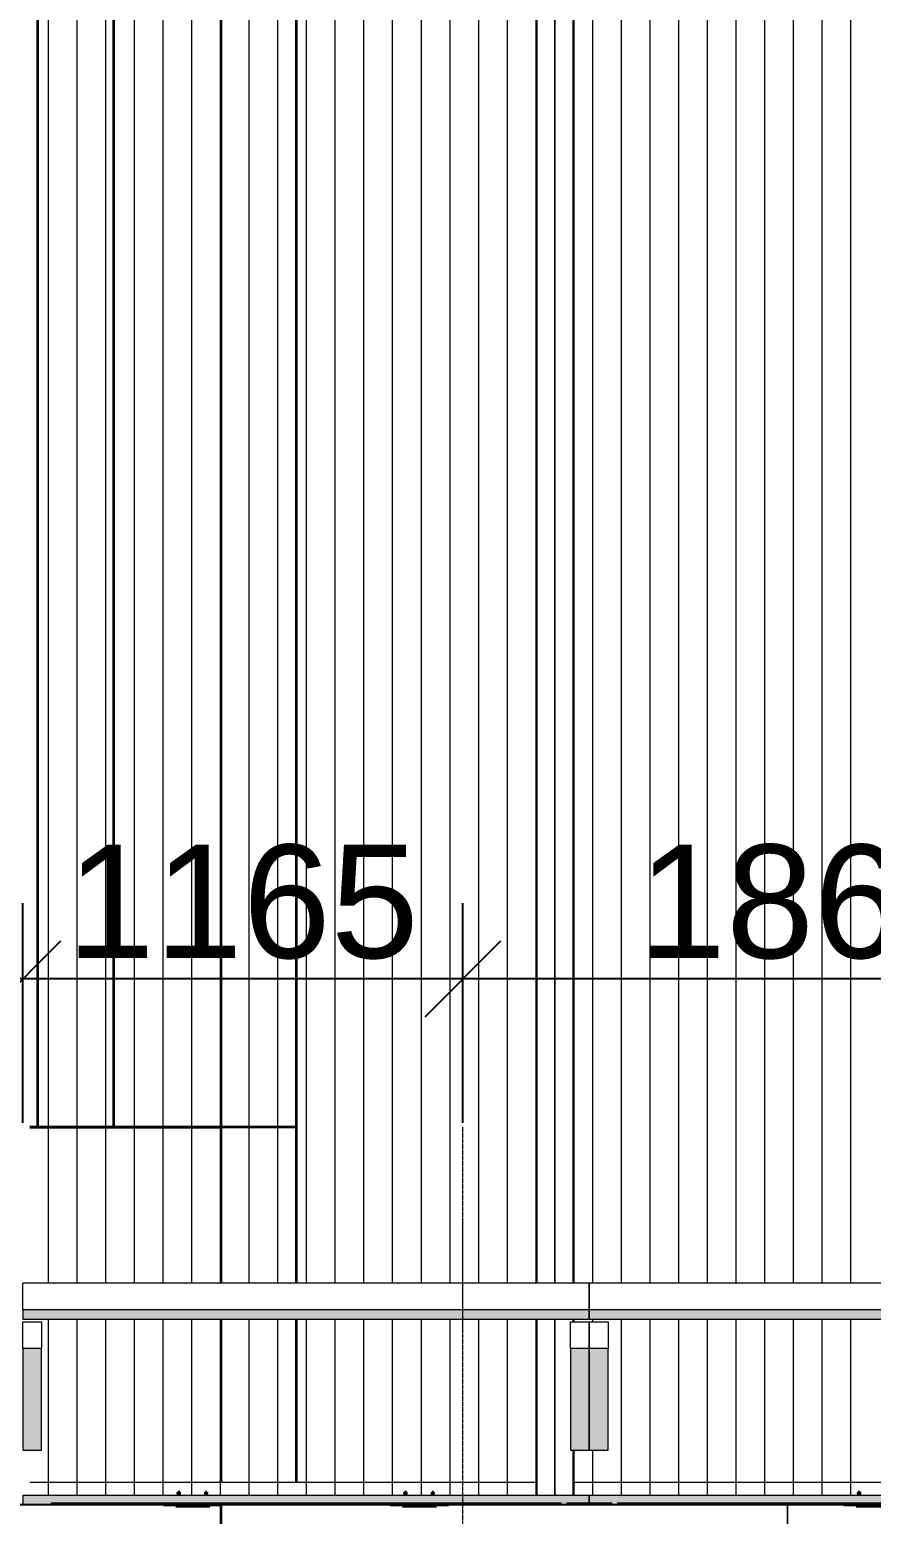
# Model space of a CAD drawing. Header units: millimetres. Extents: x -153298 to 620751, y -313239 to 250031.
# Drawn here: x 97261 to 99489, y -290922 to -286992 of the extents above; entities that cross this region are included whole.
import ezdxf

# ---------------------------------------------------------------- set-up
doc = ezdxf.new("R2010")
doc.units = ezdxf.units.MM
doc.linetypes.add('DPA_Hidden 50', pattern=[3, 2, -1])
doc.layers.get('DEFPOINTS').update_dxf_attribs({"color": 250})
for name, color, linetype, lineweight in [('A-ANNO-DIMS', 1, 'Continuous', 9), ('A-DETL', 1, 'Continuous', 70), ('A-GENM', 1, 'Continuous', 9), ('A-GLAZ-CURT', 2, 'Continuous', 9), ('E-LITE-EQPM', 2, 'Continuous', 35), ('I-WALL-E', 2, 'Continuous', 35), ('WALL-E', 2, 'Continuous', 35)]:
    doc.layers.add(name, color=color, linetype=linetype, lineweight=lineweight)
doc.styles.add('Arial_2', font='arial.ttf', dxfattribs={"height": 3})
doc.dimstyles.new('DPA-DIM-3_0_T-T', dxfattribs={"dimscale": 304.8, "dimtxt": 306.07782, "dimasz": 0.656168, "dimexe": 0.656168, "dimexo": 0.0625, "dimgap": 0.164042, "dimtad": 1, "dimdec": 0, "dimzin": 0, "dimdsep": 46, "dimtxsty": 'Arial_2', "dimblk1": 'OBLIQUE', "dimblk2": 'OBLIQUE', "dimsah": 1, "dimcen": 0.09, "dimdle": 0.656168, "dimadec": 8, "dimazin": 0, "dimtfac": 1, "dimtdec": 4, "dimtix": 1, "dimtmove": 0, "dimatfit": 3, "dimfxl": 1.312336, "dimfxlon": 1, "dimtvp": 1, "dimtolj": 1, "dimtzin": 0, "dimarcsym": 2})

# ---------------------------------------------------------------- blocks, each defined once
blk = doc.blocks.new('DPA_CP_Entrance Canopy Lower - Depth 4200-12316196-2120-01 ENTRANCE 1 SECTION A')
at = {"layer": 'A-GLAZ-CURT'}
for points in [[(-886007.4, 106041.4), (-884507.4, 106041.4), (-884507.4, 106066.4), (-886007.4, 106066.4)], [(-885957.4, 105695), (-885957.4, 105963.7), (-886007.4, 105963.7), (-886007.4, 105695)], [(-884507.4, 105695), (-884507.4, 105963.8), (-884557.4, 105963.8), (-884557.4, 105695)], [(-884636.2, 105550), (-884507.4, 105550), (-884507.4, 105575), (-886007.4, 105575), (-886007.4, 105550), (-884870.6, 105550)]]:
    blk.add_hatch(color=8, dxfattribs=at).paths.add_polyline_path(points)
at = {"layer": 'A-GLAZ-CURT', "color": 135}
for p, q in [((-884507.4, 106137.3), (-886007.4, 106137.3)), ((-886007.4, 106066.4), (-886007.4, 106137.3)), ((-884507.4, 106137.3), (-884507.4, 106066.4)), ((-886007.4, 105963.7), (-886007.4, 106034.7)), ((-886007.4, 106034.7), (-885957.4, 106034.7)), ((-885957.4, 106034.7), (-885957.4, 105963.7)), ((-884557.4, 105963.8), (-884557.4, 106034.8)), ((-884557.4, 106034.8), (-884507.4, 106034.8)), ((-884507.4, 106034.8), (-884507.4, 105963.8))]:
    blk.add_line(p, q, dxfattribs=at)
at = {"layer": 'A-GLAZ-CURT'}
for p, q in [((-884507.4, 106066.4), (-886007.4, 106066.4)), ((-886007.4, 106066.4), (-886007.4, 106041.4)), ((-884507.4, 106041.4), (-884507.4, 106066.4)), ((-886007.4, 106041.4), (-884507.4, 106041.4)), ((-886007.4, 105963.7), (-886007.4, 105695)), ((-885957.4, 105963.7), (-886007.4, 105963.7)), ((-885957.4, 105695), (-885957.4, 105963.7)), ((-884557.4, 105963.8), (-884557.4, 105695)), ((-884507.4, 105963.8), (-884557.4, 105963.8)), ((-884507.4, 105695), (-884507.4, 105963.8)), ((-886007.4, 105695), (-885957.4, 105695)), ((-884557.4, 105695), (-884507.4, 105695)), ((-884507.4, 105575), (-886007.4, 105575)), ((-886007.4, 105575), (-886007.4, 105550)), ((-884507.4, 105550), (-884507.4, 105575)), ((-886007.4, 105550), (-884507.4, 105550))]:
    blk.add_line(p, q, dxfattribs=at)
blk = doc.blocks.new('DPA_CP_Entrance Canopy Lower - Depth 4200-V1-2120-01 ENTRANCE 1 SECTION A')
at = {"layer": 'A-GLAZ-CURT'}
for points in [[(-884507.4, 106041.4), (-883007.4, 106041.4), (-883007.4, 106066.4), (-884507.4, 106066.4)], [(-884457.4, 105695), (-884457.4, 105963.7), (-884507.4, 105963.7), (-884507.4, 105695)], [(-883007.4, 105695), (-883007.4, 105963.8), (-883057.4, 105963.8), (-883057.4, 105695)], [(-883757.2, 105550), (-883059.9, 105550), (-883059.9, 105575), (-884507.4, 105575), (-884507.4, 105550), (-883815.8, 105550)]]:
    blk.add_hatch(color=8, dxfattribs=at).paths.add_polyline_path(points)
at = {"layer": 'A-GLAZ-CURT', "color": 135}
for p, q in [((-883007.4, 106137.3), (-884507.4, 106137.3)), ((-884507.4, 106066.4), (-884507.4, 106137.3)), ((-883007.4, 106137.3), (-883007.4, 106066.4)), ((-884507.4, 105963.7), (-884507.4, 106034.7)), ((-884507.4, 106034.7), (-884457.4, 106034.7)), ((-884457.4, 106034.7), (-884457.4, 105963.7)), ((-883057.4, 105963.8), (-883057.4, 106034.8)), ((-883057.4, 106034.8), (-883007.4, 106034.8)), ((-883007.4, 106034.8), (-883007.4, 105963.8))]:
    blk.add_line(p, q, dxfattribs=at)
at = {"layer": 'A-GLAZ-CURT'}
for p, q in [((-883007.4, 106066.4), (-884507.4, 106066.4)), ((-884507.4, 106066.4), (-884507.4, 106041.4)), ((-883007.4, 106041.4), (-883007.4, 106066.4)), ((-884507.4, 106041.4), (-883007.4, 106041.4)), ((-884507.4, 105963.7), (-884507.4, 105695)), ((-884457.4, 105963.7), (-884507.4, 105963.7)), ((-884457.4, 105695), (-884457.4, 105963.7)), ((-883057.4, 105963.8), (-883057.4, 105695)), ((-883007.4, 105963.8), (-883057.4, 105963.8)), ((-883007.4, 105695), (-883007.4, 105963.8)), ((-884507.4, 105695), (-884457.4, 105695)), ((-883057.4, 105695), (-883007.4, 105695)), ((-883059.9, 105575), (-884507.4, 105575)), ((-884507.4, 105575), (-884507.4, 105550)), ((-884507.4, 105550), (-883059.9, 105550))]:
    blk.add_line(p, q, dxfattribs=at)
blk = doc.blocks.new('DPA_CP_Entrance Louver Grill Vertical Z - Louver Grill Vertical Z-V9-2120-01 ENTRANCE 1 SECTION A')
at = {"layer": 'A-GLAZ-CURT', "color": 135}
for p, q in [((-884648.5, 106137.3), (-884648.5, 113945.1)), ((-884648.5, 113945.1), (-884648.5, 106137.3)), ((-884646.5, 113945.1), (-884646.5, 106137.3)), ((-884646.5, 113945.1), (-884646.5, 106137.3)), ((-884598.5, 106137.3), (-884598.5, 113945.1)), ((-884598.5, 113945.1), (-884598.5, 106137.3)), ((-884598.5, 113945.1), (-884598.5, 106137.3)), ((-884598.5, 113945.1), (-884598.5, 106137.3)), ((-884648.5, 113895.1), (-884648.5, 106137.3)), ((-884648.5, 113895.1), (-884648.5, 106137.3)), ((-884648.5, 106041.4), (-884648.5, 105610)), ((-884648.5, 106041.4), (-884648.5, 105610)), ((-884648.5, 105575), (-884648.5, 106041.4)), ((-884648.5, 106041.4), (-884648.5, 105575)), ((-884646.5, 106041.4), (-884646.5, 105575)), ((-884646.5, 106041.4), (-884646.5, 105575)), ((-884598.5, 105575), (-884598.5, 106041.4)), ((-884598.5, 106041.4), (-884598.5, 105575)), ((-884598.5, 106041.4), (-884598.5, 105575)), ((-884598.5, 106041.4), (-884598.5, 105575)), ((-885989, 105610), (-884648.5, 105610)), ((-885989, 105610), (-884648.5, 105610)), ((-884598.5, 105575), (-884598.5, 105610)), ((-884598.5, 105610), (-884598.5, 105575)), ((-885583.4, 105550), (-886039, 105550)), ((-886039, 105550), (-885583.4, 105550)), ((-884983.4, 105550), (-885531.4, 105550)), ((-885531.4, 105550), (-884983.4, 105550)), ((-884598.5, 105550), (-884931.4, 105550)), ((-884931.4, 105550), (-884598.5, 105550)), ((-884598.5, 105550), (-884648.5, 105550)), ((-884648.5, 105550), (-884598.5, 105550)), ((-884648.5, 105550), (-884598.5, 105550)), ((-884646.5, 105550), (-884648.5, 105550)), ((-884598.5, 105550), (-884646.5, 105550))]:
    blk.add_line(p, q, dxfattribs=at)
blk = doc.blocks.new('DPA_CP_Entrance Louver Grill Vertical Z - Louver Grill Vertical Z-V10-2120-01 ENTRANCE 1 SECTION A')
at = {"layer": 'A-GLAZ-CURT', "color": 135}
for p, q in [((-884598.5, 113945.1), (-884598.5, 106137.3)), ((-884598.5, 113945.1), (-884598.5, 106137.3)), ((-884598.5, 106137.3), (-884598.5, 113945.1)), ((-884598.5, 106137.3), (-884598.5, 113945.1)), ((-884550.5, 106137.3), (-884550.5, 113945.1)), ((-884550.5, 106137.3), (-884550.5, 113945.1)), ((-884548.5, 106137.3), (-884548.5, 113945.1)), ((-884548.5, 113945.1), (-884548.5, 106137.3)), ((-884548.5, 106137.3), (-884548.5, 113895.1)), ((-884548.5, 113895.1), (-884548.5, 106137.3)), ((-884598.5, 106041.4), (-884598.5, 105575)), ((-884598.5, 106041.4), (-884598.5, 105575)), ((-884598.5, 105575), (-884598.5, 106041.4)), ((-884598.5, 105575), (-884598.5, 106041.4)), ((-884550.5, 106034.8), (-884550.5, 106041.4)), ((-884550.5, 106034.8), (-884550.5, 106041.4)), ((-884548.5, 106034.8), (-884548.5, 106041.4)), ((-884548.5, 106041.4), (-884548.5, 106034.8)), ((-884548.5, 106034.8), (-884548.5, 106041.4)), ((-884548.5, 106041.4), (-884548.5, 106034.8)), ((-884550.5, 105575), (-884550.5, 105695)), ((-884550.5, 105575), (-884550.5, 105695)), ((-884548.5, 105610), (-884548.5, 105695)), ((-884548.5, 105695), (-884548.5, 105610)), ((-884548.5, 105575), (-884548.5, 105695)), ((-884548.5, 105695), (-884548.5, 105575)), ((-884598.5, 105575), (-884598.5, 105610)), ((-884598.5, 105610), (-884598.5, 105575)), ((-884548.5, 105610), (-883207.9, 105610)), ((-884548.5, 105610), (-883207.9, 105610)), ((-884548.5, 105550), (-884598.5, 105550)), ((-884598.5, 105550), (-884548.5, 105550)), ((-884550.5, 105550), (-884598.5, 105550)), ((-884598.5, 105550), (-884548.5, 105550)), ((-883782.4, 105550), (-884598.5, 105550)), ((-884598.5, 105550), (-883782.4, 105550)), ((-884548.5, 105550), (-884550.5, 105550))]:
    blk.add_line(p, q, dxfattribs=at)
blk = doc.blocks.new('GM_Louver Grill Vertical Z - Z Profile-V55-2120-01 ENTRANCE 1 SECTION A')
at = {"layer": 'A-GENM'}
for p, q in [((-882906.1, 106137.3), (-882906.1, 113945.1)), ((-882906.1, 105575), (-882906.1, 106041.4))]:
    blk.add_line(p, q, dxfattribs=at)
blk = doc.blocks.new('GM_Louver Grill Vertical Z - Z Profile-V87-2120-01 ENTRANCE 1 SECTION A')
at = {"layer": 'A-GENM'}
for p, q in [((-884498.5, 106137.3), (-884498.5, 113945.1)), ((-884498.5, 106034.7), (-884498.5, 106041.4)), ((-884498.5, 105575), (-884498.5, 105695))]:
    blk.add_line(p, q, dxfattribs=at)
blk = doc.blocks.new('DPA_CP_Metal Ceiling Luminaire - Linear Luminaire Entrance-V195-2120-01 ENTRANCE 1 SECTION A')
at = {"layer": 'A-GLAZ-CURT'}
blk.add_hatch(color=8, dxfattribs=at).paths.add_polyline_path([(-884447.4, 105550), (-884447.4, 105555), (-884567.4, 105555), (-884567.4, 105550)])
for p, q in [((-884447.4, 105555), (-884567.4, 105555)), ((-884567.4, 105555), (-884567.4, 105550)), ((-884567.4, 105550), (-884447.4, 105550)), ((-884447.4, 105550), (-884447.4, 105555))]:
    blk.add_line(p, q, dxfattribs=at)
blk = doc.blocks.new('DPA_CP_Metal Ceiling Panel - Vertical Panel Entrance-V196-2120-01 ENTRANCE 1 SECTION A')
at = {"layer": 'A-GLAZ-CURT'}
for p, q in [((-884567.4, 105550), (-884447.4, 105550)), ((-884447.4, 105550), (-884567.4, 105550))]:
    blk.add_line(p, q, dxfattribs=at)
blk = doc.blocks.new('System Panel - DPA-AR_Metal Ceiling Rectangular Panel-16091489-2120-01 ENTRANCE 1 SECTION A')
at = {"layer": 'A-GLAZ-CURT'}
blk.add_hatch(color=8, dxfattribs=at).paths.add_polyline_path([(-881823.4, 105550), (-881582.4, 105550), (-881582.4, 105555), (-882932.4, 105555), (-882932.4, 105550), (-882057.8, 105550)])
for p, q in [((-881582.4, 105555), (-882932.4, 105555)), ((-882932.4, 105555), (-882932.4, 105550)), ((-882932.4, 105550), (-881582.4, 105550)), ((-881582.4, 105550), (-881582.4, 105555))]:
    blk.add_line(p, q, dxfattribs=at)
blk = doc.blocks.new('D1 - D1-V197-2120-01 ENTRANCE 1 SECTION A')
at = {"layer": 'E-LITE-EQPM', "color": 215}
for p, q in [((-883796.7, 105577.7), (-883796.7, 105575)), ((-883796, 105584), (-883792.1, 105584)), ((-883796, 105581.1), (-883796, 105584)), ((-883794.7, 105581.1), (-883796, 105581.1)), ((-883792.1, 105584), (-883795.9, 105584)), ((-883795.9, 105584), (-883793.9, 105584)), ((-883795.9, 105584), (-883795.9, 105581.1)), ((-883795.9, 105581.1), (-883794.7, 105581.1)), ((-883794.9, 105577.7), (-883794.9, 105581.1)), ((-883794.7, 105577.7), (-883794.9, 105577.7)), ((-883794.7, 105581.1), (-883794.7, 105577.7)), ((-883790.1, 105584), (-883794.2, 105584)), ((-883794.2, 105577.4), (-883794.2, 105576.2)), ((-883793.9, 105584), (-883790.1, 105584)), ((-883793.9, 105575), (-883793.9, 105584)), ((-883790.1, 105575), (-883790.1, 105584)), ((-883790.1, 105575), (-883790.1, 105584)), ((-883721, 105584), (-883722.7, 105584)), ((-883722.7, 105584), (-883721, 105584)), ((-883722.7, 105575), (-883722.7, 105584)), ((-883722.7, 105575), (-883722.7, 105584)), ((-883719.1, 105584), (-883721, 105584)), ((-883721, 105584), (-883719.1, 105584)), ((-883721, 105584), (-883721, 105581.1)), ((-883721, 105575), (-883721, 105584)), ((-883720.7, 105584), (-883719.1, 105584)), ((-883719.1, 105584), (-883720.7, 105584)), ((-883720.7, 105584), (-883720.7, 105582.6)), ((-883720.7, 105582.6), (-883720.7, 105584)), ((-883719.1, 105581.1), (-883720.2, 105581.1)), ((-883720.2, 105581.1), (-883720.2, 105577.7)), ((-883720.2, 105577.7), (-883720.2, 105581.1)), ((-883720.2, 105581.1), (-883719.1, 105581.1)), ((-883720.2, 105577.7), (-883720.2, 105577.7)), ((-883719.1, 105584), (-883719.1, 105581.1)), ((-883719.1, 105581.1), (-883719.1, 105584)), ((-883718.4, 105575), (-883718.4, 105577.7)), ((-883833.9, 105550), (-883782.4, 105550)), ((-883801.4, 105550), (-883801.4, 105547)), ((-883801.4, 105550), (-883783.1, 105550)), ((-883757.2, 105550), (-883801.4, 105550)), ((-883801.4, 105547), (-883757.2, 105547)), ((-883711.4, 105547), (-883801.4, 105547)), ((-883796.4, 105550), (-883794.2, 105550)), ((-883793.9, 105550), (-883796.3, 105550)), ((-883794.4, 105550), (-883783.3, 105550)), ((-883757.2, 105550), (-883794.4, 105550)), ((-883794.2, 105550), (-883790.1, 105550)), ((-883790.1, 105550), (-883793.9, 105550)), ((-883793.4, 105550), (-883783.3, 105550)), ((-883757.2, 105550), (-883793.4, 105550)), ((-883790.1, 105550), (-883792.2, 105550)), ((-883792.2, 105550), (-883790.1, 105550)), ((-883784.2, 105550), (-883792.1, 105550)), ((-883792.1, 105550), (-883718.4, 105550)), ((-883791.4, 105547), (-883757.2, 105547)), ((-883757.2, 105547), (-883791.4, 105547)), ((-883790.6, 105549), (-883790.6, 105547)), ((-883790.6, 105547), (-883757.2, 105547)), ((-883757.2, 105547), (-883790.6, 105547)), ((-883786.4, 105550), (-883783.5, 105550)), ((-883726.4, 105550), (-883786.4, 105550)), ((-883785.4, 105550), (-883783.7, 105550)), ((-883727.4, 105550), (-883785.4, 105550)), ((-883783.4, 105550), (-883729.4, 105550)), ((-883783.4, 105547), (-883729.4, 105547)), ((-883729.4, 105547), (-883783.4, 105547)), ((-883782.4, 105547), (-883730.4, 105547)), ((-883730.4, 105547), (-883782.4, 105547)), ((-883780.4, 105547), (-883732.4, 105547)), ((-883732.4, 105547), (-883780.4, 105547)), ((-883780.3, 105547), (-883732.4, 105547)), ((-883732.4, 105547), (-883780.3, 105547)), ((-883778.3, 105547), (-883734.4, 105547)), ((-883734.4, 105547), (-883778.3, 105547)), ((-883719.4, 105550), (-883756.4, 105550)), ((-883718.4, 105550), (-883756.4, 105550)), ((-883711.4, 105550), (-883756.4, 105550)), ((-883756.4, 105547), (-883722.2, 105547)), ((-883722.2, 105547), (-883756.4, 105547)), ((-883756.4, 105547), (-883721.4, 105547)), ((-883721.4, 105547), (-883756.4, 105547)), ((-883756.4, 105547), (-883711.4, 105547)), ((-883730.4, 105550), (-883678.9, 105550)), ((-883718.4, 105550), (-883729.8, 105550)), ((-883729.4, 105550), (-883729.7, 105550)), ((-883729.7, 105550), (-883711.4, 105550)), ((-883729.5, 105550), (-883719.4, 105550)), ((-883729.5, 105550), (-883718.4, 105550)), ((-883729.2, 105550), (-883726.4, 105550)), ((-883729, 105550), (-883727.4, 105550)), ((-883721, 105550), (-883722.7, 105550)), ((-883722.7, 105550), (-883720.6, 105550)), ((-883720.6, 105550), (-883722.7, 105550)), ((-883722.7, 105550), (-883721, 105550)), ((-883722.2, 105547), (-883722.2, 105549)), ((-883721, 105550), (-883718.7, 105550)), ((-883718.7, 105550), (-883721, 105550)), ((-883711.4, 105547), (-883711.4, 105550))]:
    blk.add_line(p, q, dxfattribs=at)
blk = doc.blocks.new('D1 - D1-V347-2120-01 ENTRANCE 1 SECTION A')
at = {"layer": 'E-LITE-EQPM', "color": 215}
for p, q in [((-884997.7, 105577.7), (-884997.7, 105575)), ((-884997, 105584), (-884993.1, 105584)), ((-884997, 105581.1), (-884997, 105584)), ((-884995.7, 105581.1), (-884997, 105581.1)), ((-884993.1, 105584), (-884996.9, 105584)), ((-884996.9, 105584), (-884994.9, 105584)), ((-884996.9, 105584), (-884996.9, 105581.1)), ((-884996.9, 105581.1), (-884995.7, 105581.1)), ((-884995.9, 105577.7), (-884995.9, 105581.1)), ((-884995.7, 105577.7), (-884995.9, 105577.7)), ((-884995.7, 105581.1), (-884995.7, 105577.7)), ((-884991.1, 105584), (-884995.2, 105584)), ((-884995.2, 105577.4), (-884995.2, 105576.2)), ((-884994.9, 105584), (-884991.1, 105584)), ((-884994.9, 105575), (-884994.9, 105584)), ((-884991.1, 105575), (-884991.1, 105584)), ((-884991.1, 105575), (-884991.1, 105584)), ((-884922, 105584), (-884923.7, 105584)), ((-884923.7, 105584), (-884922, 105584)), ((-884923.7, 105575), (-884923.7, 105584)), ((-884923.7, 105575), (-884923.7, 105584)), ((-884920.1, 105584), (-884922, 105584)), ((-884922, 105584), (-884920.1, 105584)), ((-884922, 105584), (-884922, 105581.1)), ((-884922, 105575), (-884922, 105584)), ((-884921.7, 105584), (-884920.1, 105584)), ((-884920.1, 105584), (-884921.7, 105584)), ((-884921.7, 105584), (-884921.7, 105582.6)), ((-884921.7, 105582.6), (-884921.7, 105584)), ((-884920.1, 105581.1), (-884921.2, 105581.1)), ((-884921.2, 105581.1), (-884921.2, 105577.7)), ((-884921.2, 105577.7), (-884921.2, 105581.1)), ((-884921.2, 105581.1), (-884920.1, 105581.1)), ((-884921.2, 105577.7), (-884921.2, 105577.7)), ((-884920.1, 105584), (-884920.1, 105581.1)), ((-884920.1, 105581.1), (-884920.1, 105584)), ((-884919.4, 105575), (-884919.4, 105577.7)), ((-885034.9, 105550), (-884983.4, 105550)), ((-885002.4, 105550), (-885002.4, 105547)), ((-885002.4, 105550), (-884984.1, 105550)), ((-884958.6, 105550), (-885002.4, 105550)), ((-885002.4, 105547), (-884958.6, 105547)), ((-884912.4, 105547), (-885002.4, 105547)), ((-884997.4, 105550), (-884995.2, 105550)), ((-884994.9, 105550), (-884997.3, 105550)), ((-884995.4, 105550), (-884984.3, 105550)), ((-884958.6, 105550), (-884995.4, 105550)), ((-884995.2, 105550), (-884991.1, 105550)), ((-884991.1, 105550), (-884994.9, 105550)), ((-884994.4, 105550), (-884984.3, 105550)), ((-884958.6, 105550), (-884994.4, 105550)), ((-884991.1, 105550), (-884993.2, 105550)), ((-884993.2, 105550), (-884991.1, 105550)), ((-884985.2, 105550), (-884993.1, 105550)), ((-884993.1, 105550), (-884929, 105550)), ((-884992.4, 105547), (-884987.9, 105547)), ((-884987.9, 105547), (-884992.4, 105547)), ((-884991.6, 105549), (-884991.6, 105547)), ((-884991.6, 105547), (-884988.5, 105547)), ((-884988.5, 105547), (-884991.6, 105547)), ((-884987.7, 105547), (-884958.6, 105547)), ((-884958.6, 105547), (-884987.7, 105547)), ((-884987.4, 105550), (-884984.5, 105550)), ((-884927.4, 105550), (-884987.4, 105550)), ((-884987, 105547), (-884958.6, 105547)), ((-884958.6, 105547), (-884987, 105547)), ((-884986.4, 105550), (-884984.7, 105550)), ((-884928.5, 105550), (-884986.4, 105550)), ((-884984.4, 105550), (-884930.4, 105550)), ((-884984.4, 105547), (-884930.4, 105547)), ((-884930.4, 105547), (-884984.4, 105547)), ((-884983.4, 105547), (-884931.4, 105547)), ((-884931.4, 105547), (-884983.4, 105547)), ((-884981.4, 105547), (-884933.4, 105547)), ((-884933.4, 105547), (-884981.4, 105547)), ((-884981.3, 105547), (-884933.4, 105547)), ((-884933.4, 105547), (-884981.3, 105547)), ((-884979.3, 105547), (-884935.4, 105547)), ((-884935.4, 105547), (-884979.3, 105547)), ((-884920.4, 105550), (-884957.4, 105550)), ((-884919.4, 105550), (-884957.4, 105550)), ((-884912.4, 105550), (-884957.4, 105550)), ((-884957.4, 105547), (-884923.2, 105547)), ((-884923.2, 105547), (-884957.4, 105547)), ((-884957.4, 105547), (-884922.4, 105547)), ((-884922.4, 105547), (-884957.4, 105547)), ((-884957.4, 105547), (-884912.4, 105547)), ((-884931.4, 105550), (-884879.9, 105550)), ((-884929, 105550), (-884930.8, 105550)), ((-884930.4, 105550), (-884930.7, 105550)), ((-884930.7, 105550), (-884912.4, 105550)), ((-884930.5, 105550), (-884920.4, 105550)), ((-884930.5, 105550), (-884919.4, 105550)), ((-884930.2, 105550), (-884927.4, 105550)), ((-884930, 105550), (-884928.5, 105550)), ((-884919.4, 105550), (-884928.3, 105550)), ((-884928.3, 105550), (-884919.4, 105550)), ((-884922, 105550), (-884923.7, 105550)), ((-884923.7, 105550), (-884921.6, 105550)), ((-884921.6, 105550), (-884923.7, 105550)), ((-884923.7, 105550), (-884922, 105550)), ((-884923.2, 105547), (-884923.2, 105549)), ((-884922, 105550), (-884919.7, 105550)), ((-884919.7, 105550), (-884922, 105550)), ((-884912.4, 105547), (-884912.4, 105550))]:
    blk.add_line(p, q, dxfattribs=at)
blk = doc.blocks.new('D1 - D1-V348-2120-01 ENTRANCE 1 SECTION A')
at = {"layer": 'E-LITE-EQPM', "color": 215}
for p, q in [((-885597.7, 105577.7), (-885597.7, 105575)), ((-885597, 105584), (-885593.1, 105584)), ((-885597, 105581.1), (-885597, 105584)), ((-885595.7, 105581.1), (-885597, 105581.1)), ((-885593.1, 105584), (-885596.9, 105584)), ((-885596.9, 105584), (-885594.9, 105584)), ((-885596.9, 105584), (-885596.9, 105581.1)), ((-885596.9, 105581.1), (-885595.7, 105581.1)), ((-885595.9, 105577.7), (-885595.9, 105581.1)), ((-885595.7, 105577.7), (-885595.9, 105577.7)), ((-885595.7, 105581.1), (-885595.7, 105577.7)), ((-885591.1, 105584), (-885595.2, 105584)), ((-885595.2, 105577.4), (-885595.2, 105576.2)), ((-885594.9, 105584), (-885591.1, 105584)), ((-885594.9, 105575), (-885594.9, 105584)), ((-885591.1, 105575), (-885591.1, 105584)), ((-885591.1, 105575), (-885591.1, 105584)), ((-885522, 105584), (-885523.7, 105584)), ((-885523.7, 105584), (-885522, 105584)), ((-885523.7, 105575), (-885523.7, 105584)), ((-885523.7, 105575), (-885523.7, 105584)), ((-885520.1, 105584), (-885522, 105584)), ((-885522, 105584), (-885520.1, 105584)), ((-885522, 105584), (-885522, 105581.1)), ((-885522, 105575), (-885522, 105584)), ((-885521.7, 105584), (-885520.1, 105584)), ((-885520.1, 105584), (-885521.7, 105584)), ((-885521.7, 105584), (-885521.7, 105582.6)), ((-885521.7, 105582.6), (-885521.7, 105584)), ((-885520.1, 105581.1), (-885521.2, 105581.1)), ((-885521.2, 105581.1), (-885521.2, 105577.7)), ((-885521.2, 105577.7), (-885521.2, 105581.1)), ((-885521.2, 105581.1), (-885520.1, 105581.1)), ((-885521.2, 105577.7), (-885521.2, 105577.7)), ((-885520.1, 105584), (-885520.1, 105581.1)), ((-885520.1, 105581.1), (-885520.1, 105584)), ((-885519.4, 105575), (-885519.4, 105577.7)), ((-885634.9, 105550), (-885583.4, 105550)), ((-885602.4, 105550), (-885602.4, 105547)), ((-885602.4, 105550), (-885584.1, 105550)), ((-885512.4, 105550), (-885602.4, 105550)), ((-885602.4, 105547), (-885512.4, 105547)), ((-885512.4, 105547), (-885602.4, 105547)), ((-885597.4, 105550), (-885595.2, 105550)), ((-885594.9, 105550), (-885597.3, 105550)), ((-885595.4, 105550), (-885584.3, 105550)), ((-885519.4, 105550), (-885595.4, 105550)), ((-885595.2, 105550), (-885591.1, 105550)), ((-885591.1, 105550), (-885594.9, 105550)), ((-885594.4, 105550), (-885584.3, 105550)), ((-885520.4, 105550), (-885594.4, 105550)), ((-885591.1, 105550), (-885593.2, 105550)), ((-885593.2, 105550), (-885591.1, 105550)), ((-885585.2, 105550), (-885593.1, 105550)), ((-885593.1, 105550), (-885519.4, 105550)), ((-885592.4, 105547), (-885574.9, 105547)), ((-885574.9, 105547), (-885592.4, 105547)), ((-885591.6, 105549), (-885591.6, 105547)), ((-885591.6, 105547), (-885574.5, 105547)), ((-885574.5, 105547), (-885591.6, 105547)), ((-885587.4, 105550), (-885584.5, 105550)), ((-885527.4, 105550), (-885587.4, 105550)), ((-885586.4, 105550), (-885584.7, 105550)), ((-885528.4, 105550), (-885586.4, 105550)), ((-885584.4, 105550), (-885530.4, 105550)), ((-885584.4, 105547), (-885530.4, 105547)), ((-885530.4, 105547), (-885584.4, 105547)), ((-885583.4, 105547), (-885531.4, 105547)), ((-885531.4, 105547), (-885583.4, 105547)), ((-885581.4, 105547), (-885533.4, 105547)), ((-885533.4, 105547), (-885581.4, 105547)), ((-885581.3, 105547), (-885533.4, 105547)), ((-885533.4, 105547), (-885581.3, 105547)), ((-885579.3, 105547), (-885535.4, 105547)), ((-885535.4, 105547), (-885579.3, 105547)), ((-885573.9, 105547), (-885523.2, 105547)), ((-885523.2, 105547), (-885573.9, 105547)), ((-885573.9, 105547), (-885522.4, 105547)), ((-885522.4, 105547), (-885573.9, 105547)), ((-885531.4, 105550), (-885479.9, 105550)), ((-885519.4, 105550), (-885530.8, 105550)), ((-885530.4, 105550), (-885530.7, 105550)), ((-885530.7, 105550), (-885512.4, 105550)), ((-885530.5, 105550), (-885520.4, 105550)), ((-885530.5, 105550), (-885519.4, 105550)), ((-885530.2, 105550), (-885527.4, 105550)), ((-885530, 105550), (-885528.4, 105550)), ((-885522, 105550), (-885523.7, 105550)), ((-885523.7, 105550), (-885521.6, 105550)), ((-885521.6, 105550), (-885523.7, 105550)), ((-885523.7, 105550), (-885522, 105550)), ((-885523.2, 105547), (-885523.2, 105549)), ((-885522, 105550), (-885519.7, 105550)), ((-885519.7, 105550), (-885522, 105550)), ((-885512.4, 105547), (-885512.4, 105550))]:
    blk.add_line(p, q, dxfattribs=at)
blk = doc.blocks.new('System Panel - Facade_Solid Panel 100mm-V359-2120-01 ENTRANCE 1 SECTION A')
at = {"layer": 'A-GLAZ-CURT', "color": 135}
for p, q in [((-886457.4, 105550), (-886982.4, 105550)), ((-886982.4, 105550), (-886982.4, 102550)), ((-886982.4, 102550), (-886982.4, 105550)), ((-886982.4, 105550), (-886457.4, 105550)), ((-885583.4, 105550), (-886405.4, 105550)), ((-886405.4, 105550), (-885583.4, 105550)), ((-885482.4, 105550), (-885531.4, 105550)), ((-885531.4, 105550), (-885482.4, 105550)), ((-885482.4, 102550), (-885482.4, 105550)), ((-885482.4, 105550), (-885482.4, 102550)), ((-886982.4, 102550), (-885482.4, 102550)), ((-885482.4, 102550), (-886982.4, 102550))]:
    blk.add_line(p, q, dxfattribs=at)
blk = doc.blocks.new('System Panel - Facade_Solid Panel 100mm-V360-2120-01 ENTRANCE 1 SECTION A')
at = {"layer": 'A-GLAZ-CURT', "color": 135}
for p, q in [((-884983.4, 105550), (-885482.4, 105550)), ((-885482.4, 105550), (-885482.4, 102550)), ((-885482.4, 102550), (-885482.4, 105550)), ((-885482.4, 105550), (-884983.4, 105550)), ((-883982.4, 105550), (-884931.4, 105550)), ((-884931.4, 105550), (-883982.4, 105550)), ((-883982.4, 102943.1), (-883982.4, 105550)), ((-883982.4, 105550), (-883982.4, 102943.1)), ((-883982.4, 102693.1), (-883982.4, 102900.5)), ((-883982.4, 102900.5), (-883982.4, 102693.1)), ((-883982.4, 102550), (-883982.4, 102650.5)), ((-883982.4, 102650.5), (-883982.4, 102550)), ((-885482.4, 102550), (-884757.8, 102550)), ((-884757.8, 102550), (-885482.4, 102550)), ((-884673.8, 102550), (-884397.3, 102550)), ((-884397.3, 102550), (-884673.8, 102550)), ((-884347.4, 102550), (-884264.5, 102550)), ((-884264.5, 102550), (-884347.4, 102550)), ((-884180.6, 102550), (-883982.4, 102550)), ((-883982.4, 102550), (-884180.6, 102550))]:
    blk.add_line(p, q, dxfattribs=at)
blk = doc.blocks.new('System Panel - Facade_Solid Panel 100mm-18344665-2120-01 ENTRANCE 1 SECTION A')
at = {"layer": 'A-GLAZ-CURT', "color": 135}
for p, q in [((-883782.4, 105550), (-883982.4, 105550)), ((-883982.4, 105550), (-883982.4, 102943.1)), ((-883982.4, 102943.1), (-883982.4, 105550)), ((-883982.4, 105550), (-883782.4, 105550)), ((-883059.9, 105550), (-883730.4, 105550)), ((-883730.4, 105550), (-883059.9, 105550)), ((-882482.4, 105550), (-882954.9, 105550)), ((-882954.9, 105550), (-882482.4, 105550)), ((-882482.4, 103450), (-882482.4, 105550)), ((-882482.4, 105550), (-882482.4, 103450)), ((-882482.4, 103257.4), (-882482.4, 103412)), ((-882482.4, 103412), (-882482.4, 103257.4)), ((-882482.4, 102850), (-882482.4, 103177.4)), ((-882482.4, 103177.4), (-882482.4, 102850)), ((-883982.4, 102900.5), (-883982.4, 102693.1)), ((-883982.4, 102693.1), (-883982.4, 102900.5)), ((-883425.5, 102550), (-882833.7, 102850)), ((-882833.7, 102850), (-883425.5, 102550)), ((-882833.7, 102850), (-882772.4, 102850)), ((-882772.4, 102850), (-882833.7, 102850)), ((-882722.4, 102850), (-882482.4, 102850)), ((-882482.4, 102850), (-882722.4, 102850)), ((-883982.4, 102650.5), (-883982.4, 102550)), ((-883982.4, 102550), (-883982.4, 102650.5)), ((-883982.4, 102550), (-883477.4, 102550)), ((-883477.4, 102550), (-883982.4, 102550)), ((-883427.4, 102550), (-883425.5, 102550)), ((-883425.5, 102550), (-883427.4, 102550))]:
    blk.add_line(p, q, dxfattribs=at)
blk = doc.blocks.new('_Oblique')
at = {"color": 0, "linetype": 'ByBlock', "lineweight": -2}
blk.add_line((-0.5, -0.5), (0.5, 0.5), dxfattribs=at)
blk = doc.blocks.new('*D3743')
at = {"layer": 'A-ANNO-DIMS', "color": 0, "lineweight": -2, "transparency": 16777216}
for p, q in [((98407.9, -289885.6), (98407.9, -289304.6)), ((100267.9, -289885.6), (100267.9, -289304.6)), ((100467.9, -289504.6), (98207.9, -289504.6))]:
    blk.add_line(p, q, dxfattribs=at)
at = {"layer": 'DEFPOINTS', "color": 0, "transparency": 16777216}
for p in [(98407.9, -289504.6), (98407.9, -289904.6), (100267.9, -289904.6)]:
    blk.add_point(p, dxfattribs=at)
at = {"layer": 'A-ANNO-DIMS', "color": 0, "lineweight": -2, "transparency": 16777216, "xscale": 200, "yscale": 200, "zscale": 200, "rotation": 180}
blk.add_blockref('_Oblique', (98407.9, -289504.6), dxfattribs=at)
at = {"layer": 'A-ANNO-DIMS', "color": 0, "lineweight": -2, "transparency": 16777216, "xscale": 200, "yscale": 200, "zscale": 200}
blk.add_blockref('_Oblique', (100267.9, -289504.6), dxfattribs=at)
at = {"layer": 'A-ANNO-DIMS', "color": 0, "transparency": 16777216, "insert": (99337.9, -289301.5), "char_height": 300, "width": 1107.531, "attachment_point": 5, "style": 'Arial_2'}
blk.add_mtext('\\A1;1860', dxfattribs=at)
blk = doc.blocks.new('*D3744')
at = {"layer": 'A-ANNO-DIMS', "color": 0, "lineweight": -2, "transparency": 16777216}
for p, q in [((97242.9, -289885.6), (97242.9, -289304.6)), ((98407.9, -289885.6), (98407.9, -289304.6)), ((98607.9, -289504.6), (97042.9, -289504.6))]:
    blk.add_line(p, q, dxfattribs=at)
at = {"layer": 'DEFPOINTS', "color": 0, "transparency": 16777216}
for p in [(97242.9, -289504.6), (97242.9, -289904.6), (98407.9, -289904.6)]:
    blk.add_point(p, dxfattribs=at)
at = {"layer": 'A-ANNO-DIMS', "color": 0, "lineweight": -2, "transparency": 16777216, "xscale": 200, "yscale": 200, "zscale": 200, "rotation": 180}
blk.add_blockref('_Oblique', (97242.9, -289504.6), dxfattribs=at)
at = {"layer": 'A-ANNO-DIMS', "color": 0, "lineweight": -2, "transparency": 16777216, "xscale": 200, "yscale": 200, "zscale": 200}
blk.add_blockref('_Oblique', (98407.9, -289504.6), dxfattribs=at)
at = {"layer": 'A-ANNO-DIMS', "color": 0, "transparency": 16777216, "insert": (97825.4, -289301.5), "char_height": 300, "width": 1107.531, "attachment_point": 5, "style": 'Arial_2'}
blk.add_mtext('\\A1;1165', dxfattribs=at)

msp = doc.modelspace()

# ---------------------------------------------------------------- linework, layer by layer
at = {"color": 6}
msp.add_lwpolyline([(88568.6559, -282500.0016), (101532.88, -282500.0016), (101532.88, -290896.753), (88568.6559, -290896.753)], close=True, dxfattribs=at)
at = {"layer": 'A-DETL', "color": 9, "linetype": 'DPA_Hidden 50', "lineweight": 9}
msp.add_line((98407.88, -294839.6101), (98407.88, -289896.753), dxfattribs=at)
at = {"layer": 'I-WALL-E', "color": 215}
for p, q in [((97282.88, -289896.753), (97282.88, -283301.6324)), ((97482.88, -283301.4725), (97482.88, -289896.753))]:
    msp.add_line(p, q, dxfattribs=at)
at = {"layer": 'WALL-E', "color": 215}
for p, q in [((97767.88, -290309.4297), (97767.88, -282551.6324)), ((97767.88, -289896.753), (97767.88, -282551.6324)), ((97967.88, -290309.4297), (97967.88, -282551.6324)), ((97967.88, -289896.753), (97967.88, -286896.753)), ((97261.2133, -289896.753), (97767.88, -289896.753)), ((97967.88, -289896.753), (97261.2133, -289896.753)), ((97767.88, -290836.753), (97767.88, -290405.3564)), ((97967.88, -290836.753), (97967.88, -290405.3564)), ((97767.88, -292946.753), (97767.88, -290896.753))]:
    msp.add_line(p, q, dxfattribs=at)

# ---------------------------------------------------------------- block references
at = {"layer": 'A-GENM'}
for name, p in [('GM_Louver Grill Vertical Z - Z Profile-V55-2120-01 ENTRANCE 1 SECTION A', (980217.3127, -396446.753)), ('GM_Louver Grill Vertical Z - Z Profile-V55-2120-01 ENTRANCE 1 SECTION A', (980293.2277, -396446.753)), ('GM_Louver Grill Vertical Z - Z Profile-V55-2120-01 ENTRANCE 1 SECTION A', (980369.1427, -396446.753)), ('GM_Louver Grill Vertical Z - Z Profile-V55-2120-01 ENTRANCE 1 SECTION A', (980445.0578, -396446.753)), ('GM_Louver Grill Vertical Z - Z Profile-V55-2120-01 ENTRANCE 1 SECTION A', (980520.9728, -396446.753)), ('GM_Louver Grill Vertical Z - Z Profile-V55-2120-01 ENTRANCE 1 SECTION A', (980596.8878, -396446.753)), ('GM_Louver Grill Vertical Z - Z Profile-V55-2120-01 ENTRANCE 1 SECTION A', (980672.8029, -396446.753)), ('GM_Louver Grill Vertical Z - Z Profile-V55-2120-01 ENTRANCE 1 SECTION A', (980748.7179, -396446.753)), ('GM_Louver Grill Vertical Z - Z Profile-V55-2120-01 ENTRANCE 1 SECTION A', (980824.6329, -396446.753)), ('GM_Louver Grill Vertical Z - Z Profile-V55-2120-01 ENTRANCE 1 SECTION A', (980900.548, -396446.753)), ('GM_Louver Grill Vertical Z - Z Profile-V55-2120-01 ENTRANCE 1 SECTION A', (980976.463, -396446.753)), ('GM_Louver Grill Vertical Z - Z Profile-V55-2120-01 ENTRANCE 1 SECTION A', (981052.378, -396446.753)), ('GM_Louver Grill Vertical Z - Z Profile-V55-2120-01 ENTRANCE 1 SECTION A', (981128.2931, -396446.753)), ('GM_Louver Grill Vertical Z - Z Profile-V55-2120-01 ENTRANCE 1 SECTION A', (981204.2081, -396446.753)), ('GM_Louver Grill Vertical Z - Z Profile-V55-2120-01 ENTRANCE 1 SECTION A', (981280.1231, -396446.753)), ('GM_Louver Grill Vertical Z - Z Profile-V55-2120-01 ENTRANCE 1 SECTION A', (981356.0382, -396446.753)), ('GM_Louver Grill Vertical Z - Z Profile-V55-2120-01 ENTRANCE 1 SECTION A', (981431.9532, -396446.753)), ('GM_Louver Grill Vertical Z - Z Profile-V55-2120-01 ENTRANCE 1 SECTION A', (981507.8682, -396446.753)), ('GM_Louver Grill Vertical Z - Z Profile-V87-2120-01 ENTRANCE 1 SECTION A', (983250.2539, -396446.753)), ('GM_Louver Grill Vertical Z - Z Profile-V55-2120-01 ENTRANCE 1 SECTION A', (981733.7833, -396446.753)), ('GM_Louver Grill Vertical Z - Z Profile-V55-2120-01 ENTRANCE 1 SECTION A', (981809.6983, -396446.753)), ('GM_Louver Grill Vertical Z - Z Profile-V55-2120-01 ENTRANCE 1 SECTION A', (981885.6133, -396446.753)), ('GM_Louver Grill Vertical Z - Z Profile-V55-2120-01 ENTRANCE 1 SECTION A', (981961.5284, -396446.753)), ('GM_Louver Grill Vertical Z - Z Profile-V55-2120-01 ENTRANCE 1 SECTION A', (982037.4434, -396446.753)), ('GM_Louver Grill Vertical Z - Z Profile-V55-2120-01 ENTRANCE 1 SECTION A', (982113.3584, -396446.753)), ('GM_Louver Grill Vertical Z - Z Profile-V55-2120-01 ENTRANCE 1 SECTION A', (982189.2735, -396446.753)), ('GM_Louver Grill Vertical Z - Z Profile-V55-2120-01 ENTRANCE 1 SECTION A', (982265.1885, -396446.753)), ('GM_Louver Grill Vertical Z - Z Profile-V55-2120-01 ENTRANCE 1 SECTION A', (982341.1035, -396446.753))]:
    msp.add_blockref(name, p, dxfattribs=at)
at = {"layer": 'A-GLAZ-CURT', "color": 135}
for name, p in [('DPA_CP_Entrance Louver Grill Vertical Z - Louver Grill Vertical Z-V9-2120-01 ENTRANCE 1 SECTION A', (983250.2539, -396446.753)), ('DPA_CP_Entrance Louver Grill Vertical Z - Louver Grill Vertical Z-V10-2120-01 ENTRANCE 1 SECTION A', (983250.2539, -396446.753)), ('DPA_CP_Entrance Canopy Lower - Depth 4200-12316196-2120-01 ENTRANCE 1 SECTION A', (983250.2539, -396446.753)), ('DPA_CP_Entrance Canopy Lower - Depth 4200-V1-2120-01 ENTRANCE 1 SECTION A', (983250.2539, -396446.753)), ('System Panel - Facade_Solid Panel 100mm-V359-2120-01 ENTRANCE 1 SECTION A', (983250.2539, -396446.753)), ('System Panel - DPA-AR_Metal Ceiling Rectangular Panel-16091489-2120-01 ENTRANCE 1 SECTION A', (980250.2539, -396446.753)), ('System Panel - Facade_Solid Panel 100mm-V360-2120-01 ENTRANCE 1 SECTION A', (983250.2539, -396446.753)), ('System Panel - DPA-AR_Metal Ceiling Rectangular Panel-16091489-2120-01 ENTRANCE 1 SECTION A', (981750.2539, -396446.753)), ('System Panel - Facade_Solid Panel 100mm-18344665-2120-01 ENTRANCE 1 SECTION A', (983250.2539, -396446.753))]:
    msp.add_blockref(name, p, dxfattribs=at)
at = {"layer": 'A-GLAZ-CURT'}
msp.add_blockref('DPA_CP_Metal Ceiling Luminaire - Linear Luminaire Entrance-V195-2120-01 ENTRANCE 1 SECTION A', (983250.2539, -396446.753), dxfattribs=at)
at = {"layer": 'A-GLAZ-CURT', "color": 10}
msp.add_blockref('DPA_CP_Metal Ceiling Panel - Vertical Panel Entrance-V196-2120-01 ENTRANCE 1 SECTION A', (983250.2539, -396446.753), dxfattribs=at)
at = {"layer": 'E-LITE-EQPM', "color": 215}
for name in ['D1 - D1-V348-2120-01 ENTRANCE 1 SECTION A', 'D1 - D1-V347-2120-01 ENTRANCE 1 SECTION A', 'D1 - D1-V197-2120-01 ENTRANCE 1 SECTION A']:
    msp.add_blockref(name, (983250.2539, -396446.753), dxfattribs=at)

# ---------------------------------------------------------------- dimensions: what is measured, and where the dimension line sits
at = {"layer": 'A-ANNO-DIMS'}
for base, p1, p2, override, picture, middle in [((97242.88, -289504.6482), (98407.88, -289904.6482), (97242.88, -289904.6482), {"dimpost": '<>', "dimfxl": 1165}, '*D3744', (97825.38, -289301.4763)), ((98407.88, -289504.6482), (100267.88, -289904.6482), (98407.88, -289904.6482), {"dimpost": '<>', "dimfxl": 1860}, '*D3743', (99337.88, -289301.4763))]:
    dim = msp.add_linear_dim(base=base, p1=p1, p2=p2, dimstyle='DPA-DIM-3_0_T-T', override=override, dxfattribs=at)
    dim.commit()
    dim.dimension.update_dxf_attribs({"geometry": picture, "text_midpoint": middle})

doc.saveas('drawing.dxf')
